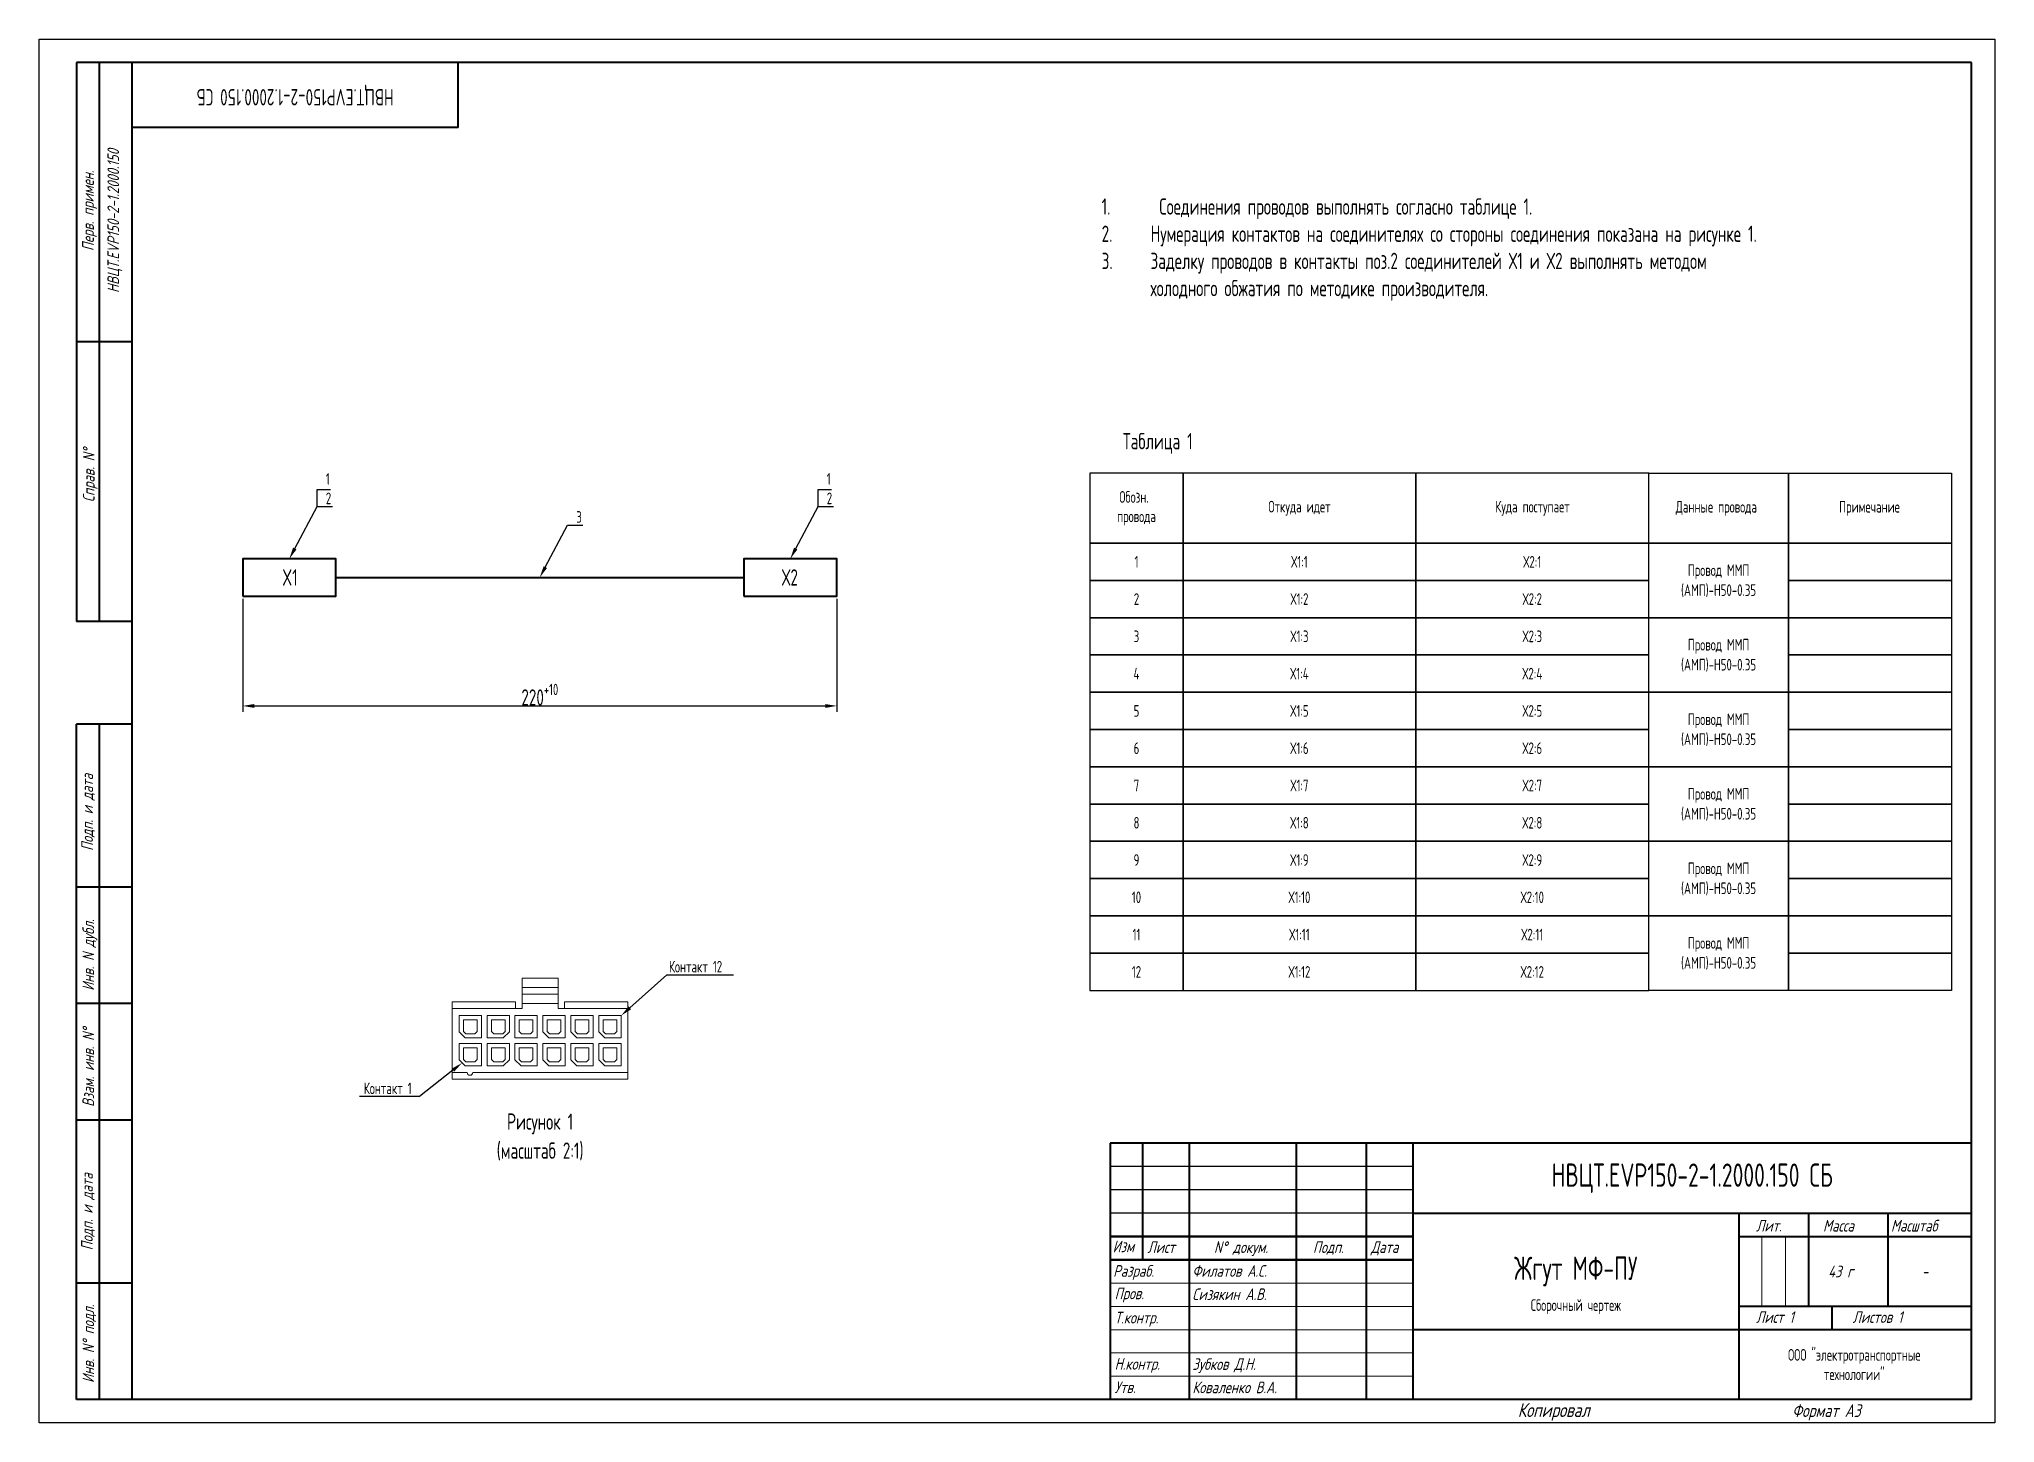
# Model space of a CAD drawing. Extents: x 2173 to 2593, y 74 to 371.
import ezdxf
from ezdxf import colors
from ezdxf.entities.mleader import LeaderData, LeaderLine
from ezdxf.math import Vec2, Vec3

# ---------------------------------------------------------------- set-up
doc = ezdxf.new("R2010")
doc.units = 0
doc.header["$MEASUREMENT"] = 0
doc.layers.get('0').update_dxf_attribs({"linetype": 'CONTINUOUS', "lineweight": 30})
doc.layers.get('DEFPOINTS').update_dxf_attribs({"linetype": 'CONTINUOUS'})
doc.layers.add('KONTUR', color=7, linetype='CONTINUOUS')
for name, color, linetype, lineweight in [('Основная', 7, 'CONTINUOUS', 40), ('текст', 7, 'CONTINUOUS', 40), ('тонкая', 7, 'CONTINUOUS', 20)]:
    doc.layers.add(name, color=color, linetype=linetype, lineweight=lineweight)
doc.styles.add('ЕСКД', font='geniso.shx', dxfattribs={"width": 0.75, "height": 3.5})
doc.styles.add('стиль рамки', font='romans.shx', dxfattribs={"width": 0.75, "oblique": 15, "height": 3.5})
doc.dimstyles.get("Standard").update_dxf_attribs({"dimtxt": 3.5, "dimasz": 3, "dimexe": 2.5, "dimexo": 2.5, "dimgap": 1.5, "dimtad": 0, "dimtih": 1, "dimtoh": 1, "dimdec": 4, "dimzin": 0, "dimdsep": 46, "dimtxsty": 'ЕСКД', "dimcen": -3, "dimdle": 1.25, "dimadec": 0, "dimazin": 0, "dimtfac": 0.75, "dimtdec": 4, "dimtofl": 0, "dimtmove": 0, "dimatfit": 3, "dimfxl": 1, "dimtvp": 1.5, "dimtolj": 1, "dimtzin": 0, "dimarcsym": 0})

# ---------------------------------------------------------------- blocks, each defined once
blk = doc.blocks.new('*D0')
at = {"color": 0, "lineweight": -2, "transparency": 16777216}
for p, q in [((2216.27, 250.41), (2216.27, 226.2)), ((2343.85, 250.41), (2343.85, 226.2)), ((2218.77, 227.45), (2341.35, 227.45))]:
    blk.add_line(p, q, dxfattribs=at)
at = {"color": 0, "transparency": 16777216}
for points in [[(2218.77, 227.86), (2218.77, 227.03), (2216.27, 227.45)], [(2341.35, 227.86), (2341.35, 227.03), (2343.85, 227.45)]]:
    blk.add_solid(points, dxfattribs=at)
at = {"layer": 'DEFPOINTS', "color": 0, "transparency": 16777216}
for p in [(2216.27, 251.03), (2343.85, 251.03), (2343.85, 227.45)]:
    blk.add_point(p, dxfattribs=at)
at = {"color": 0, "transparency": 16777216, "insert": (2280.06, 229.86), "char_height": 3.5, "attachment_point": 5, "style": 'ЕСКД'}
blk.add_mtext('\\A1;{\\fGENISO|b1|i0|c204|p2;220\\H0.7x;\\S+^ ;\\S10^ ;\\H1.42857x; }', dxfattribs=at)
blk = doc.blocks.new('A$Cadc0b653')
at = {"color": 0, "linetype": 'Continuous', "lineweight": 0}
for p, q in [((-1.925, 6.705), (1.925, 6.705)), ((-1.925, 6.705), (-1.925, 5.685)), ((1.925, 6.705), (1.925, 5.685)), ((-1.925, 5.685), (1.925, 5.685)), ((-1.925, 5.685), (-1.925, 4.985)), ((-1.925, 4.985), (1.925, 4.985)), ((-1.925, 4.985), (-1.925, 3.985)), ((1.925, 5.685), (1.925, 4.985)), ((1.925, 4.985), (1.925, 3.985)), ((-9.425, 4.14), (-2.625, 4.14)), ((-9.425, 4.14), (-9.425, 3.425)), ((-9.425, 3.425), (-1.925, 3.425)), ((-9.425, 3.425), (-9.425, -3.425)), ((-6.3, 2.675), (-8.7, 2.675)), ((-8.7, 2.675), (-8.7, 0.275)), ((-6.765, 2.225), (-8.235, 2.225)), ((-8.235, 2.225), (-8.235, 0.975)), ((-6.765, 0.975), (-6.765, 2.225)), ((-6.3, 0.925), (-6.3, 2.675)), ((-3.3, 2.675), (-5.7, 2.675)), ((-5.7, 2.675), (-5.7, 0.275)), ((-3.765, 2.225), (-5.235, 2.225)), ((-5.235, 2.225), (-5.235, 0.975)), ((-3.765, 0.975), (-3.765, 2.225)), ((-3.3, 0.925), (-3.3, 2.675)), ((-0.3, 2.675), (-2.7, 2.675)), ((-2.7, 2.675), (-2.7, 0.275)), ((-2.625, 3.425), (-2.625, 4.14)), ((-0.765, 2.225), (-2.235, 2.225)), ((-2.235, 2.225), (-2.235, 0.975)), ((-1.925, 3.985), (-1.925, 3.425)), ((-1.925, 3.985), (1.925, 3.985)), ((-0.765, 0.975), (-0.765, 2.225)), ((-0.3, 0.925), (-0.3, 2.675)), ((2.7, 2.675), (0.3, 2.675)), ((0.3, 2.675), (0.3, 0.275)), ((2.235, 2.225), (0.765, 2.225)), ((0.765, 2.225), (0.765, 0.975)), ((1.925, 3.985), (1.925, 3.425)), ((1.925, 3.425), (9.425, 3.425)), ((2.235, 0.975), (2.235, 2.225)), ((2.625, 4.14), (9.425, 4.14)), ((2.625, 3.425), (2.625, 4.14)), ((2.7, 0.275), (2.7, 2.675)), ((5.7, 2.675), (3.3, 2.675)), ((3.3, 2.675), (3.3, 0.925)), ((5.235, 2.225), (3.765, 2.225)), ((3.765, 2.225), (3.765, 0.975)), ((5.235, 0.975), (5.235, 2.225)), ((5.7, 0.275), (5.7, 2.675)), ((8.7, 2.675), (6.3, 2.675)), ((6.3, 2.675), (6.3, 0.275)), ((8.235, 2.225), (6.765, 2.225)), ((6.765, 2.225), (6.765, 0.975)), ((8.235, 0.975), (8.235, 2.225)), ((8.7, 0.925), (8.7, 2.675)), ((9.425, 4.14), (9.425, 3.425)), ((9.425, 3.425), (9.425, -3.425)), ((-8.7, 0.275), (-6.95, 0.275)), ((-8.235, 0.975), (-7.985, 0.725)), ((-7.985, 0.725), (-7.015, 0.725)), ((-7.015, 0.725), (-6.765, 0.975)), ((-6.95, 0.275), (-6.3, 0.925)), ((-5.7, 0.275), (-3.95, 0.275)), ((-5.235, 0.975), (-4.985, 0.725)), ((-4.985, 0.725), (-4.015, 0.725)), ((-4.015, 0.725), (-3.765, 0.975)), ((-3.95, 0.275), (-3.3, 0.925)), ((-2.7, 0.275), (-0.95, 0.275)), ((-2.235, 0.975), (-1.985, 0.725)), ((-1.985, 0.725), (-1.015, 0.725)), ((-1.015, 0.725), (-0.765, 0.975)), ((-0.95, 0.275), (-0.3, 0.925)), ((0.3, 0.275), (2.7, 0.275)), ((0.765, 0.975), (1.015, 0.725)), ((1.015, 0.725), (1.985, 0.725)), ((1.985, 0.725), (2.235, 0.975)), ((3.3, 0.925), (3.95, 0.275)), ((3.765, 0.975), (4.015, 0.725)), ((3.95, 0.275), (5.7, 0.275)), ((4.015, 0.725), (4.985, 0.725)), ((4.985, 0.725), (5.235, 0.975)), ((6.3, 0.275), (8.05, 0.275)), ((6.765, 0.975), (7.015, 0.725)), ((7.015, 0.725), (7.985, 0.725)), ((7.985, 0.725), (8.235, 0.975)), ((8.05, 0.275), (8.7, 0.925)), ((-6.3, -0.325), (-8.7, -0.325)), ((-8.7, -0.325), (-8.7, -2.725)), ((-6.765, -0.775), (-8.235, -0.775)), ((-8.235, -0.775), (-8.235, -2.025)), ((-8.235, -2.025), (-7.985, -2.275)), ((-7.015, -2.275), (-6.765, -2.025)), ((-6.95, -2.725), (-6.3, -2.075)), ((-6.765, -2.025), (-6.765, -0.775)), ((-6.3, -2.075), (-6.3, -0.325)), ((-3.3, -0.325), (-5.7, -0.325)), ((-5.7, -0.325), (-5.7, -2.725)), ((-3.765, -0.775), (-5.235, -0.775)), ((-5.235, -0.775), (-5.235, -2.025)), ((-5.235, -2.025), (-4.985, -2.275)), ((-4.015, -2.275), (-3.765, -2.025)), ((-3.95, -2.725), (-3.3, -2.075)), ((-3.765, -2.025), (-3.765, -0.775)), ((-3.3, -2.075), (-3.3, -0.325)), ((-0.3, -0.325), (-2.7, -0.325)), ((-2.7, -0.325), (-2.7, -2.725)), ((-0.765, -0.775), (-2.235, -0.775)), ((-2.235, -0.775), (-2.235, -2.025)), ((-2.235, -2.025), (-1.985, -2.275)), ((-1.015, -2.275), (-0.765, -2.025)), ((-0.95, -2.725), (-0.3, -2.075)), ((-0.765, -2.025), (-0.765, -0.775)), ((-0.3, -2.075), (-0.3, -0.325)), ((2.7, -0.325), (0.3, -0.325)), ((0.3, -0.325), (0.3, -2.725)), ((2.235, -0.775), (0.765, -0.775)), ((0.765, -0.775), (0.765, -2.025)), ((0.765, -2.025), (1.015, -2.275)), ((1.985, -2.275), (2.235, -2.025)), ((2.05, -2.725), (2.7, -2.075)), ((2.235, -2.025), (2.235, -0.775)), ((2.7, -2.075), (2.7, -0.325)), ((5.7, -0.325), (3.3, -0.325)), ((3.3, -0.325), (3.3, -2.075)), ((3.3, -2.075), (3.95, -2.725)), ((5.235, -0.775), (3.765, -0.775)), ((3.765, -0.775), (3.765, -2.025)), ((3.765, -2.025), (4.015, -2.275)), ((4.985, -2.275), (5.235, -2.025)), ((5.235, -2.025), (5.235, -0.775)), ((5.7, -2.725), (5.7, -0.325)), ((8.7, -0.325), (6.3, -0.325)), ((6.3, -0.325), (6.3, -2.725)), ((8.235, -0.775), (6.765, -0.775)), ((6.765, -0.775), (6.765, -2.025)), ((6.765, -2.025), (7.015, -2.275)), ((7.985, -2.275), (8.235, -2.025)), ((8.05, -2.725), (8.7, -2.075)), ((8.235, -2.025), (8.235, -0.775)), ((8.7, -2.075), (8.7, -0.325)), ((-9.425, -3.425), (7.235, -3.425)), ((-9.425, -3.425), (-9.425, -4.14)), ((-9.425, -4.14), (9.425, -4.14)), ((-8.7, -2.725), (-6.95, -2.725)), ((-7.985, -2.275), (-7.015, -2.275)), ((-5.7, -2.725), (-3.95, -2.725)), ((-4.985, -2.275), (-4.015, -2.275)), ((-2.7, -2.725), (-0.95, -2.725)), ((-1.985, -2.275), (-1.015, -2.275)), ((0.3, -2.725), (2.05, -2.725)), ((1.015, -2.275), (1.985, -2.275)), ((3.95, -2.725), (5.7, -2.725)), ((4.015, -2.275), (4.985, -2.275)), ((6.3, -2.725), (8.05, -2.725)), ((7.015, -2.275), (7.985, -2.275)), ((7.835, -3.425), (9.425, -3.425)), ((9.425, -3.425), (9.425, -4.14))]:
    blk.add_line(p, q, dxfattribs=at)
blk.add_arc((7.535, -3.425), 0.3, 180, 0, dxfattribs=at)

msp = doc.modelspace()

# ---------------------------------------------------------------- linework, layer by layer
for p, q in [((2232.23813, 270.22454), (2232.23813, 273.9105)), ((2232.23813, 273.9105), (2235.09915, 273.9105)), ((2339.81144, 270.22454), (2339.81144, 273.9105)), ((2339.81144, 273.9105), (2342.67246, 273.9105)), ((2467.53772, 128.56982), (2402.53772, 128.56982)), ((2467.53772, 123.56982), (2402.53772, 123.56982)), ((2467.53772, 118.56982), (2402.53772, 118.56982)), ((2569.53772, 113.56982), (2587.53772, 113.56982)), ((2537.53772, 78.56982), (2537.53772, 78.56982))]:
    msp.add_line(p, q)
at = {"lineweight": 50}
for p, q in [((2467.53772, 113.56982), (2402.53772, 113.56982)), ((2467.53772, 108.56982), (2402.53772, 108.56982))]:
    msp.add_line(p, q, dxfattribs=at)
for points in [[(2398.19888, 262.38852), (2418.19888, 262.38852), (2418.19888, 277.38852), (2398.19888, 277.38852)], [(2418.19888, 262.38852), (2468.19888, 262.38852), (2468.19888, 277.38852), (2418.19888, 277.38852)], [(2468.19888, 262.38852), (2518.19888, 262.38852), (2518.19888, 277.38852), (2468.19888, 277.38852)], [(2518.19888, 277.38852), (2548.19888, 277.38852), (2548.19888, 262.38852), (2518.19888, 262.38852)], [(2548.19888, 277.38852), (2583.19888, 277.38852), (2583.19888, 262.38852), (2548.19888, 262.38852)], [(2398.19888, 254.38852), (2418.19888, 254.38852), (2418.19888, 262.38852), (2398.19888, 262.38852)], [(2418.19888, 254.38852), (2468.19888, 254.38852), (2468.19888, 262.38852), (2418.19888, 262.38852)], [(2468.19888, 254.38852), (2518.19888, 254.38852), (2518.19888, 262.38852), (2468.19888, 262.38852)], [(2518.19888, 262.38852), (2548.19888, 262.38852), (2548.19888, 246.38852), (2518.19888, 246.38852)], [(2548.19888, 262.38852), (2583.19888, 262.38852), (2583.19888, 254.38852), (2548.19888, 254.38852)], [(2398.19888, 246.38852), (2418.19888, 246.38852), (2418.19888, 254.38852), (2398.19888, 254.38852)], [(2418.19888, 246.38852), (2468.19888, 246.38852), (2468.19888, 254.38852), (2418.19888, 254.38852)], [(2468.19888, 246.38852), (2518.19888, 246.38852), (2518.19888, 254.38852), (2468.19888, 254.38852)], [(2548.19888, 254.38852), (2583.19888, 254.38852), (2583.19888, 246.38852), (2548.19888, 246.38852)], [(2398.19888, 238.38852), (2418.19888, 238.38852), (2418.19888, 246.38852), (2398.19888, 246.38852)], [(2418.19888, 238.38852), (2468.19888, 238.38852), (2468.19888, 246.38852), (2418.19888, 246.38852)], [(2468.19888, 238.38852), (2518.19888, 238.38852), (2518.19888, 246.38852), (2468.19888, 246.38852)], [(2518.19888, 246.38852), (2548.19888, 246.38852), (2548.19888, 230.38852), (2518.19888, 230.38852)], [(2548.19888, 246.38852), (2583.19888, 246.38852), (2583.19888, 238.38852), (2548.19888, 238.38852)], [(2398.19888, 230.38852), (2418.19888, 230.38852), (2418.19888, 238.38852), (2398.19888, 238.38852)], [(2418.19888, 230.38852), (2468.19888, 230.38852), (2468.19888, 238.38852), (2418.19888, 238.38852)], [(2468.19888, 230.38852), (2518.19888, 230.38852), (2518.19888, 238.38852), (2468.19888, 238.38852)], [(2548.19888, 238.38852), (2583.19888, 238.38852), (2583.19888, 230.38852), (2548.19888, 230.38852)], [(2398.19888, 222.38852), (2418.19888, 222.38852), (2418.19888, 230.38852), (2398.19888, 230.38852)], [(2418.19888, 222.38852), (2468.19888, 222.38852), (2468.19888, 230.38852), (2418.19888, 230.38852)], [(2468.19888, 222.38852), (2518.19888, 222.38852), (2518.19888, 230.38852), (2468.19888, 230.38852)], [(2518.19888, 230.38852), (2548.19888, 230.38852), (2548.19888, 214.38852), (2518.19888, 214.38852)], [(2548.19888, 230.38852), (2583.19888, 230.38852), (2583.19888, 222.38852), (2548.19888, 222.38852)], [(2398.19888, 214.38852), (2418.19888, 214.38852), (2418.19888, 222.38852), (2398.19888, 222.38852)], [(2418.19888, 214.38852), (2468.19888, 214.38852), (2468.19888, 222.38852), (2418.19888, 222.38852)], [(2468.19888, 214.38852), (2518.19888, 214.38852), (2518.19888, 222.38852), (2468.19888, 222.38852)], [(2548.19888, 222.38852), (2583.19888, 222.38852), (2583.19888, 214.38852), (2548.19888, 214.38852)], [(2398.19888, 206.38852), (2418.19888, 206.38852), (2418.19888, 214.38852), (2398.19888, 214.38852)], [(2418.19888, 206.38852), (2468.19888, 206.38852), (2468.19888, 214.38852), (2418.19888, 214.38852)], [(2468.19888, 206.38852), (2518.19888, 206.38852), (2518.19888, 214.38852), (2468.19888, 214.38852)], [(2518.19888, 214.38852), (2548.19888, 214.38852), (2548.19888, 198.38852), (2518.19888, 198.38852)], [(2548.19888, 214.38852), (2583.19888, 214.38852), (2583.19888, 206.38852), (2548.19888, 206.38852)], [(2398.19888, 198.38852), (2418.19888, 198.38852), (2418.19888, 206.38852), (2398.19888, 206.38852)], [(2418.19888, 198.38852), (2468.19888, 198.38852), (2468.19888, 206.38852), (2418.19888, 206.38852)], [(2468.19888, 198.38852), (2518.19888, 198.38852), (2518.19888, 206.38852), (2468.19888, 206.38852)], [(2548.19888, 206.38852), (2583.19888, 206.38852), (2583.19888, 198.38852), (2548.19888, 198.38852)], [(2398.19888, 190.38852), (2418.19888, 190.38852), (2418.19888, 198.38852), (2398.19888, 198.38852)], [(2418.19888, 190.38852), (2468.19888, 190.38852), (2468.19888, 198.38852), (2418.19888, 198.38852)], [(2468.19888, 190.38852), (2518.19888, 190.38852), (2518.19888, 198.38852), (2468.19888, 198.38852)], [(2518.19888, 198.38852), (2548.19888, 198.38852), (2548.19888, 182.38852), (2518.19888, 182.38852)], [(2548.19888, 198.38852), (2583.19888, 198.38852), (2583.19888, 190.38852), (2548.19888, 190.38852)], [(2398.19888, 182.38852), (2418.19888, 182.38852), (2418.19888, 190.38852), (2398.19888, 190.38852)], [(2418.19888, 182.38852), (2468.19888, 182.38852), (2468.19888, 190.38852), (2418.19888, 190.38852)], [(2468.19888, 182.38852), (2518.19888, 182.38852), (2518.19888, 190.38852), (2468.19888, 190.38852)], [(2548.19888, 190.38852), (2583.19888, 190.38852), (2583.19888, 182.38852), (2548.19888, 182.38852)], [(2398.19888, 174.38852), (2418.19888, 174.38852), (2418.19888, 182.38852), (2398.19888, 182.38852)], [(2418.19888, 174.38852), (2468.19888, 174.38852), (2468.19888, 182.38852), (2418.19888, 182.38852)], [(2468.19888, 174.38852), (2518.19888, 174.38852), (2518.19888, 182.38852), (2468.19888, 182.38852)], [(2518.19888, 182.38852), (2548.19888, 182.38852), (2548.19888, 166.38852), (2518.19888, 166.38852)], [(2548.19888, 182.38852), (2583.19888, 182.38852), (2583.19888, 174.38852), (2548.19888, 174.38852)], [(2398.19888, 166.38852), (2418.19888, 166.38852), (2418.19888, 174.38852), (2398.19888, 174.38852)], [(2418.19888, 166.38852), (2468.19888, 166.38852), (2468.19888, 174.38852), (2418.19888, 174.38852)], [(2468.19888, 166.38852), (2518.19888, 166.38852), (2518.19888, 174.38852), (2468.19888, 174.38852)], [(2548.19888, 174.38852), (2583.19888, 174.38852), (2583.19888, 166.38852), (2548.19888, 166.38852)]]:
    msp.add_lwpolyline(points, close=True)
at = {"layer": 'KONTUR'}
for p, q in [((2172.53772, 73.56982), (2172.53772, 370.56982)), ((2172.53772, 370.56982), (2592.53772, 370.56982)), ((2592.53772, 370.56982), (2592.53772, 73.56982)), ((2592.53772, 73.56982), (2172.53772, 73.56982))]:
    msp.add_line(p, q, dxfattribs=at)
at = {"layer": 'Основная'}
for p, q in [((2180.53772, 365.56982), (2180.53772, 245.56982)), ((2587.53772, 365.56982), (2180.53772, 365.56982)), ((2185.53772, 245.56982), (2185.53772, 365.56982)), ((2192.53772, 118.56982), (2192.53772, 365.56982)), ((2262.53772, 351.56982), (2262.53772, 365.56982)), ((2587.53772, 78.56982), (2587.53772, 365.56982)), ((2262.53772, 351.56982), (2192.53772, 351.56982)), ((2192.53772, 305.56982), (2180.53772, 305.56982)), ((2192.53772, 245.56982), (2180.53772, 245.56982)), ((2180.53772, 78.56982), (2180.53772, 223.56982)), ((2192.53772, 223.56982), (2180.53772, 223.56982)), ((2185.53772, 78.56982), (2185.53772, 223.56982)), ((2192.53772, 188.56982), (2180.53772, 188.56982)), ((2192.53772, 163.56982), (2180.53772, 163.56982)), ((2192.53772, 138.56982), (2180.53772, 138.56982)), ((2402.53772, 133.56982), (2402.53772, 78.56982)), ((2587.53772, 133.56982), (2402.53772, 133.56982)), ((2409.53772, 108.56982), (2409.53772, 133.56982)), ((2419.53772, 133.56982), (2419.53772, 78.56982)), ((2442.53772, 78.56982), (2442.53772, 133.56982)), ((2457.53772, 133.56982), (2457.53772, 78.56982)), ((2467.53772, 133.56982), (2467.53772, 78.56982)), ((2192.53772, 78.56982), (2192.53772, 118.56982)), ((2467.53772, 118.56982), (2587.53772, 118.56982)), ((2537.53772, 118.56982), (2537.53772, 78.56982)), ((2552.53772, 118.56982), (2552.53772, 98.56982)), ((2569.53772, 118.56982), (2569.53772, 98.56982)), ((2537.53772, 113.56982), (2587.53772, 113.56982)), ((2192.53772, 103.56982), (2180.53772, 103.56982)), ((2587.53772, 98.56982), (2537.53772, 98.56982)), ((2557.53772, 98.56982), (2557.53772, 93.56982)), ((2587.53772, 93.56982), (2467.53772, 93.56982)), ((2587.53772, 78.56982), (2180.53772, 78.56982))]:
    msp.add_line(p, q, dxfattribs=at)
at = {"layer": 'текст'}
msp.add_line((2236.27456, 255.03034), (2323.84787, 255.03034), dxfattribs=at)
for points in [[(2216.27456, 251.03034), (2236.27456, 251.03034), (2236.27456, 259.03034), (2216.27456, 259.03034)], [(2323.84787, 251.03034), (2343.84787, 251.03034), (2343.84787, 259.03034), (2323.84787, 259.03034)]]:
    msp.add_lwpolyline(points, close=True, dxfattribs=at)
at = {"layer": 'тонкая'}
for p, q in [((2542.52536, 113.36112), (2542.52536, 98.56982)), ((2547.60331, 113.36112), (2547.60331, 98.56982)), ((2402.53772, 103.56982), (2467.53772, 103.56982)), ((2467.53772, 98.56982), (2402.53772, 98.56982)), ((2467.53772, 93.56982), (2402.53772, 93.56982))]:
    msp.add_line(p, q, dxfattribs=at)
for points in [[(2402.53772, 88.56982), (2467.53772, 88.56982)], [(2402.53772, 83.56982), (2467.53772, 83.56982)]]:
    msp.add_lwpolyline(points, dxfattribs=at)

# ---------------------------------------------------------------- block references
at = {"lineweight": 40, "xscale": -2, "yscale": 2, "zscale": 2}
msp.add_blockref('A$Cadc0b653', (2280.12484, 155.6294), dxfattribs=at)

# ---------------------------------------------------------------- texts
at = {"layer": 'текст', "style": 'стиль рамки', "oblique": 15, "width": 0.75}
for s, p in [('НВЦТ.EVP150-2-1.2000.150', (2189.71355, 316.08398)), ('Перв. примен.', (2184.29063, 325.08232)), ('Справ. N%%d', (2184.4457, 271.19724)), ('Подп. и дата', (2184.11148, 196.3402)), ('Инв. N дубл.', (2184.35612, 166.31531)), ('Взам. инв. N%%d', (2184.35612, 141.38804)), ('Подп. и дата', (2184.06126, 110.60346)), ('Инв. N%%d подл.', (2184.35612, 82.13725))]:
    msp.add_text(s, height=2.5, rotation=90, dxfattribs=at).set_placement(p)
for s, height, p in [('Лит.', 2.5, (2541.25569, 114.635)), ('Масса', 2.5, (2555.63019, 114.635)), ('Масштаб', 2.5, (2570.22241, 114.635)), ('Изм', 2.5, (2403.08285, 110.18193)), ('Лист', 2.5, (2410.55861, 110.03163)), ('N%%d докум. ', 2.5, (2424.84228, 110.03163)), ('Подп.', 2.5, (2446.09478, 110.03163)), ('Дата', 2.5, (2458.54589, 110.03163)), ('Разраб.', 2.5, (2403.19902, 104.931)), ('Филатов А.С.', 2.5, (2420.19902, 104.931)), ('43 г', 2.5, (2556.73985, 104.80779)), ('-', 2.5, (2576.85936, 104.80779)), ('Пров.', 2.5, (2403.49992, 100.09888)), ('Сизякин А.В.', 2.5, (2420.19902, 99.931)), ('Т.контр.', 2.5, (2403.49992, 94.90397)), ('Лист 1', 2.5, (2541.25569, 95.02113)), ('Листов 1', 2.5, (2561.9801, 95.02113)), ('Н.контр.', 2.5, (2403.49992, 84.98175)), ('Зубков Д.Н.', 2.5, (2420.19902, 84.931)), ('Утв.', 2.5, (2403.49992, 79.96214)), ('Коваленко В.А.', 2.5, (2420.19902, 79.931)), ('Копировал', 3, (2490.07325, 74.81982)), ('Формат А3', 2.75, (2549.00182, 74.81982))]:
    msp.add_text(s, height=height, dxfattribs=at).set_placement(p)
at = {"layer": 'текст', "insert": (2227.53772, 358.56982), "char_height": 3.5, "attachment_point": 5, "rotation": 180, "style": 'ЕСКД'}
msp.add_mtext_dynamic_manual_height_columns('\\pxqc;НВЦТ.EVP150-2-1.2000.150 СБ', width=70, gutter_width=20, heights=[13.125], dxfattribs=at)
at = {"layer": 'текст', "style": 'ЕСКД'}
for s, insert, char_height, width, attachment_point in [('\\W0.7500;1.       Соединения проводов выполнять согласно таблице 1.\\P\\pxi-3,l3,t3;2.^IНумерация контактов на соединителях со стороны соединения показана на рисунке 1.\\P3.^IЗаделку проводов в контакты поз.2 соединителей Х1 и Х2 выполнять методом холодного обжатия по методике производителя.', (2400.71764, 336.38682), 3.5, 136.177219, 1), ('\\W0.7500;Обозн.  провода', (2408.19888, 269.88852), 2.5, 10.5720964, 5), ('\\W0.7500;Откуда идет', (2443.19888, 269.88852), 2.5, 24.1741174, 5), ('\\W0.7500;Куда поступает', (2493.24546, 269.88852), 2.5, 18.7232744, 5), ('\\W0.7500;Данные провода', (2524.01138, 271.45102), 2.5, 18.466875, 1), ('\\W0.7500;Примечание', (2559.08951, 271.45102), 2.5, 13.2848438, 1), ('\\W0.7500;X1', (2224.75914, 256.77773), 3.5, 4.0644044, 1), ('\\W0.7500;Х2', (2332.05938, 256.77773), 3.5, 4.6447525, 1), ('\\W0.7500;НВЦТ.EVP150-2-1.2000.150 СБ', (2527.53772, 126.06982), 5, 73.3298618, 5)]:
    msp.add_mtext(s, dxfattribs=dict(at, insert=insert, char_height=char_height, width=width, attachment_point=attachment_point))
at = {"layer": 'текст', "attachment_point": 5, "style": 'ЕСКД'}
for s, width, heights, insert, char_height in [('\\pxqc;Таблица 1', 23.75, [8.58333], (2412.77219, 283.80688), 3.5), ('Жгут МФ-ПУ', 70, [22.63344], (2502.53772, 106.06982), 5), ('\\pxqc;{\\H0.71429x;Сборочный чертеж}', 70, [22.63344], (2502.53772, 98.50942), 3.5), ('{\\H0.71429x;ООО "электротранспортные\\Pтехнологии"}', 70, [22.63344], (2562.34484, 86.08351), 3.5)]:
    msp.add_mtext_dynamic_manual_height_columns(s, width=width, gutter_width=20, heights=heights, dxfattribs=dict(at, insert=insert, char_height=char_height))
at = {"layer": 'текст', "attachment_point": 2, "style": 'ЕСКД'}
for s, insert, char_height, width, line_spacing_factor in [('\\W0.7500;1 2 3 4 5 6 7 8 9 10 11 12', (2408.19888, 259.63852), 2.5, 1.8091113, 1.920005), ('\\W0.7500;Х1:1 Х1:2 Х1:3 Х1:4 Х1:5 Х1:6 Х1:7 Х1:8 Х1:9 Х1:10 Х1:11 Х1:12', (2443.19888, 259.63852), 2.5, 5.0125488, 1.920005), ('\\W0.7500;Х2:1 Х2:2 Х2:3 Х2:4 Х2:5 Х2:6 Х2:7 Х2:8 Х2:9 Х2:10 Х2:11 Х2:12', (2493.19888, 259.63827), 2.5, 5.3894238, 1.92), ('\\W0.7500;Провод ММП (АМП)-H50-0.35', (2533.19888, 257.84685), 2.5, 17.225124, 1.03), ('\\W0.7500;Провод ММП (АМП)-H50-0.35', (2533.19888, 241.84685), 2.5, 17.225124, 1.03), ('\\W0.7500;Провод ММП (АМП)-H50-0.35', (2533.19888, 225.84685), 2.5, 17.225124, 1.03), ('\\W0.7500;Провод ММП (АМП)-H50-0.35', (2533.19888, 209.84685), 2.5, 17.225124, 1.03), ('\\W0.7500;Провод ММП (АМП)-H50-0.35', (2533.19888, 193.84685), 2.5, 17.225124, 1.03), ('\\W0.7500;Провод ММП (АМП)-H50-0.35', (2533.19888, 177.84685), 2.5, 17.225124, 1.03), ('\\W0.7500;Рисунок 1 (масштаб 2:1)', (2280.12484, 139.97743), 3.5, 24.099203, 1.067114)]:
    msp.add_mtext(s, dxfattribs=dict(at, insert=insert, char_height=char_height, width=width, line_spacing_factor=line_spacing_factor))

# ---------------------------------------------------------------- dimensions: what is measured, and where the dimension line sits
dim = msp.add_linear_dim(base=(2343.84787, 227.44607), p1=(2216.27456, 251.03034), p2=(2343.84787, 251.03034), text='{\\fGENISO|b1|i0|c204|p2;220\\H0.7x;\\S+^ ;\\S10^ ;\\H1.42857x; }', dimstyle='Standard', override={"dimtxt": 2.5, "dimasz": 2.5, "dimexe": 1.25, "dimexo": 0.625, "dimgap": 0.625, "dimtad": 1, "dimtih": 0, "dimtoh": 0, "dimzin": 8, "dimlunit": 6, "dimtxsty": 'ЕСКД', "dimcen": 2.5, "dimtofl": 1, "dimtvp": 0})
dim.commit()
dim.dimension.update_dxf_attribs({"geometry": '*D0', "text_midpoint": (2280.06122, 229.85761)})

# ---------------------------------------------------------------- leaders
at = {"layer": 'текст', "lineweight": 30}
ml = msp.add_multileader_mtext('Standard', dxfattribs=at)
ml.set_content('{\\fGENISO|b1|i0|c204|p2;1\\P2}', color=256, style='ЕСКД')
ml.set_leader_properties()
ml.build(insert=Vec2(0, 0))
ml.multileader.update_dxf_attribs({"text_left_attachment_type": 5, "text_right_attachment_type": 0, "dogleg_length": 0.36, "arrow_head_size": 2.5})
ctx = ml.context
ctx.base_point, ctx.char_height, ctx.arrow_head_size, ctx.landing_gap_size, ctx.plane_origin = Vec3(2234.02296, 270.22454), 2.5, 2.5, 0.09, Vec3(2226.27456, 259.03034)
ctx.left_attachment, ctx.right_attachment = 5, 0
notes = []
notes.append((ctx, [(0, (1, 1, 0), (2232.23813, 270.22454), (1, 0), 1.78483, [(0, [(2226.27456, 259.03034)], 0, [])])]))
ctx.mtext.insert, ctx.mtext.flow_direction = Vec3(2234.11296, 277.41917), 5
at = {"layer": 'текст'}
ml = msp.add_multileader_mtext('Standard', dxfattribs=at)
ml.set_content('{\\fGENISO|b1|i0|c204|p2;1\\P2}', color=256, style='ЕСКД')
ml.set_leader_properties()
ml.build(insert=Vec2(0, 0))
ml.multileader.update_dxf_attribs({"text_left_attachment_type": 5, "text_right_attachment_type": 0, "dogleg_length": 0.36, "arrow_head_size": 2.5})
ctx = ml.context
ctx.base_point, ctx.char_height, ctx.arrow_head_size, ctx.landing_gap_size, ctx.plane_origin = Vec3(2341.59628, 270.22454), 2.5, 2.5, 0.09, Vec3(2333.84787, 259.03034)
ctx.left_attachment, ctx.right_attachment = 5, 0
notes.append((ctx, [(0, (1, 1, 0), (2339.81144, 270.22454), (1, 0), 1.78483, [(0, [(2333.84787, 259.03034)], 0, [])])]))
ctx.mtext.insert, ctx.mtext.flow_direction = Vec3(2341.68628, 277.41917), 5
ml = msp.add_multileader_mtext('Standard', dxfattribs=at)
ml.set_content('{\\fGENISO|b1|i0|c204|p2;3}', color=256, style='ЕСКД')
ml.set_leader_properties()
ml.build(insert=Vec2(0, 0))
ml.multileader.update_dxf_attribs({"text_left_attachment_type": 5, "text_right_attachment_type": 0, "dogleg_length": 0.36, "arrow_head_size": 2.5})
ctx = ml.context
ctx.base_point, ctx.char_height, ctx.arrow_head_size, ctx.landing_gap_size, ctx.plane_origin = Vec3(2287.80962, 266.22454), 2.5, 2.5, 0.09, Vec3(2280.06122, 255.03034)
ctx.left_attachment, ctx.right_attachment = 5, 0
notes.append((ctx, [(0, (1, 1, 0), (2286.02479, 266.22454), (1, 0), 1.78483, [(0, [(2280.06122, 255.03034)], 0, [])])]))
ctx.mtext.insert, ctx.mtext.flow_direction = Vec3(2287.89962, 269.2525), 5
at = {"layer": 'текст', "lineweight": 25}
ml = msp.add_multileader_mtext('Standard', dxfattribs=at)
ml.set_content('Контакт 12', color=256, style='ЕСКД')
ml.set_leader_properties()
ml.build(insert=Vec2(0, 0))
ml.multileader.update_dxf_attribs({"text_left_attachment_type": 6, "text_right_attachment_type": 6, "dogleg_length": 0.36, "arrow_head_size": 2.5})
ctx = ml.context
ctx.base_point, ctx.char_height, ctx.arrow_head_size, ctx.landing_gap_size, ctx.plane_origin = Vec3(2307.70342, 169.73769), 2.5, 2.5, 0.09, Vec3(2297.52484, 160.9794)
ctx.left_attachment, ctx.right_attachment = 6, 6
notes.append((ctx, [(0, (1, 1, 0), (2307.34342, 169.73769), (1, 0), 0.36, [(0, [(2297.52484, 160.9794)], 0, [])])]))
ctx.mtext.insert, ctx.mtext.flow_direction = Vec3(2307.79342, 172.73769), 5
ml = msp.add_multileader_mtext('Standard', dxfattribs=at)
ml.set_content('Контакт 1', color=256, style='ЕСКД')
ml.set_leader_properties()
ml.build(insert=Vec2(0, 0))
ml.multileader.update_dxf_attribs({"text_left_attachment_type": 0, "text_right_attachment_type": 6, "dogleg_length": 0.36, "arrow_head_size": 2.5})
ctx = ml.context
ctx.base_point, ctx.char_height, ctx.arrow_head_size, ctx.landing_gap_size, ctx.plane_origin = Vec3(2242.16844, 146.62803), 2.5, 2.5, 0.09, Vec3(2263.37484, 150.8294)
ctx.left_attachment, ctx.right_attachment = 0, 6
notes.append((ctx, [(0, (1, 1, 0), (2254.24906, 143.62803), (-1, 0), 0.36, [(0, [(2263.37484, 150.8294)], 0, [])])]))
ctx.mtext.insert, ctx.mtext.flow_direction = Vec3(2242.25844, 146.62803), 5
for ctx, leaders in notes:
    for number, flags, end, landing, length, lines in leaders:
        leader = LeaderData()
        leader.index, (leader.has_last_leader_line, leader.has_dogleg_vector, leader.attachment_direction) = number, flags
        leader.last_leader_point, leader.dogleg_vector, leader.dogleg_length = Vec3(end), Vec3(landing), length
        for number, points, colour, breaks in lines:
            line = LeaderLine()
            line.index, line.vertices, line.color, line.breaks = number, Vec3.list(points), colors.encode_raw_color(colour), breaks
            leader.lines.append(line)
        ctx.leaders.append(leader)

doc.saveas('drawing.dxf')
